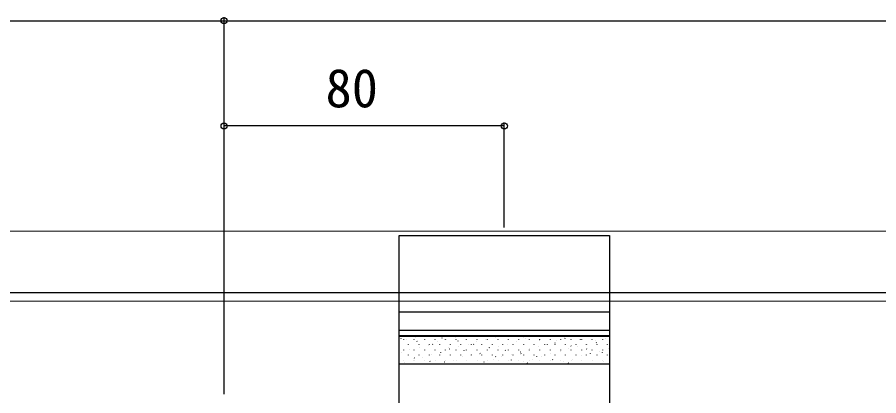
# Model space of a CAD drawing. Units: millimetres, scale not verified. Extents: x -875 to 875, y -1300 to 1292.
# Drawn here: x 345.9 to 591.9, y 951.3 to 1059.3 of the extents above; entities that cross this region are included whole.
import ezdxf
from ezdxf.enums import TextEntityAlignment as Align

# ---------------------------------------------------------------- set-up
doc = ezdxf.new("R2010")
doc.units = ezdxf.units.MM
doc.header["$LTSCALE"] = 8
doc.layers.add('0-4_YKK_12', color=2, linetype='Continuous', lineweight=18)
for name, color, linetype in [('0-5_YKK_13', 4, 'Continuous'), ('0-7_YKK_D', 6, 'Continuous'), ('0-9_YSS_K', 3, 'Continuous')]:
    doc.layers.add(name, color=color, linetype=linetype)
doc.styles.add('ＭＳ ゴシック', font='')
doc.styles.get('ＭＳ ゴシック').set_extended_font_data('MS Gothic')

msp = doc.modelspace()

# ---------------------------------------------------------------- linework, layer by layer
at = {"layer": '0-4_YKK_12'}
for p, q in [((224.848, 998.253), (826.228, 998.253)), ((700, 978.253), (-275, 978.253))]:
    msp.add_line(p, q, dxfattribs=at)
at = {"layer": '0-5_YKK_13'}
for p, q in [((455, 975.153), (515, 975.153)), ((455, 969.957), (515, 969.957)), ((455, 968.429), (515, 968.429)), ((455, 960.269), (455, 968.429)), ((455, 968.242), (515, 968.242)), ((455.575, 967.636), (455.52, 967.72)), ((456.299, 967.345), (456.299, 967.395)), ((457.083, 967.235), (457.079, 967.245)), ((459.289, 967.345), (459.289, 967.395)), ((459.712, 967.834), (459.708, 967.843)), ((462.279, 967.345), (462.279, 967.395)), ((465.269, 967.345), (465.269, 967.395)), ((467.305, 967.672), (467.25, 967.756)), ((468.259, 967.345), (468.259, 967.395)), ((468.419, 967.312), (468.416, 967.321)), ((471.048, 967.911), (471.045, 967.92)), ((471.249, 967.345), (471.249, 967.395)), ((471.808, 966.788), (471.753, 966.871)), ((474.239, 967.345), (474.239, 967.395)), ((477.229, 967.345), (477.229, 967.395)), ((479.756, 967.388), (479.753, 967.398)), ((480.219, 967.345), (480.219, 967.395)), ((482.385, 967.987), (482.382, 967.997)), ((483.209, 967.345), (483.209, 967.395)), ((486.199, 967.345), (486.199, 967.395)), ((489.189, 967.345), (489.189, 967.395)), ((490.56, 968.053), (490.505, 968.136)), ((491.093, 967.465), (491.089, 967.475)), ((492.179, 967.345), (492.179, 967.395)), ((493.722, 968.064), (493.718, 968.073)), ((495.063, 967.168), (495.008, 967.252)), ((495.169, 967.345), (495.169, 967.395)), ((498.159, 967.345), (498.159, 967.395)), ((499.817, 966.896), (499.814, 966.905)), ((501.149, 967.345), (501.149, 967.395)), ((502.29, 968.089), (502.234, 968.172)), ((502.429, 967.542), (502.426, 967.551)), ((504.139, 967.345), (504.139, 967.395)), ((505.058, 968.141), (505.055, 968.15)), ((506.793, 967.204), (506.738, 967.288)), ((507.129, 967.345), (507.129, 967.395)), ((510.119, 967.345), (510.119, 967.395)), ((511.154, 966.972), (511.151, 966.982)), ((513.109, 967.345), (513.109, 967.395)), ((513.766, 967.618), (513.763, 967.628)), ((457.674, 965.92), (457.674, 965.97)), ((458.071, 964.445), (458.067, 964.454)), ((460.079, 966.752), (460.023, 966.835)), ((460.664, 965.92), (460.664, 965.97)), ((460.683, 965.091), (460.68, 965.1)), ((463.312, 965.69), (463.309, 965.699)), ((463.654, 965.92), (463.654, 965.97)), ((464.582, 965.867), (464.527, 965.951)), ((465.807, 966.666), (465.804, 966.675)), ((466.644, 965.92), (466.644, 965.97)), ((469.085, 964.983), (469.03, 965.066)), ((469.407, 964.522), (469.404, 964.531)), ((469.634, 965.92), (469.634, 965.97)), ((472.02, 965.168), (472.016, 965.177)), ((472.624, 965.92), (472.624, 965.97)), ((474.649, 965.767), (474.645, 965.776)), ((475.614, 965.92), (475.614, 965.97)), ((476.311, 965.903), (476.256, 965.987)), ((477.144, 966.742), (477.141, 966.752)), ((478.604, 965.92), (478.604, 965.97)), ((480.744, 964.598), (480.741, 964.608)), ((480.815, 965.019), (480.759, 965.102)), ((481.594, 965.92), (481.594, 965.97)), ((483.356, 965.244), (483.353, 965.254)), ((484.584, 965.92), (484.584, 965.97)), ((485.985, 965.843), (485.982, 965.853)), ((487.574, 965.92), (487.574, 965.97)), ((488.481, 966.819), (488.477, 966.829)), ((490.564, 965.92), (490.564, 965.97)), ((492.081, 964.675), (492.077, 964.684)), ((493.554, 965.92), (493.554, 965.97)), ((494.693, 965.321), (494.69, 965.33)), ((496.544, 965.92), (496.544, 965.97)), ((497.322, 965.92), (497.319, 965.929)), ((499.566, 966.284), (499.511, 966.367)), ((499.534, 965.92), (499.534, 965.97)), ((502.524, 965.92), (502.524, 965.97)), ((503.417, 964.752), (503.414, 964.761)), ((504.07, 965.399), (504.014, 965.483)), ((505.514, 965.92), (505.514, 965.97)), ((506.03, 965.398), (506.026, 965.407)), ((508.504, 965.92), (508.504, 965.97)), ((508.573, 964.515), (508.518, 964.598)), ((508.659, 965.996), (508.655, 966.006)), ((511.296, 966.32), (511.241, 966.403)), ((511.494, 965.92), (511.494, 965.97)), ((514.484, 965.92), (514.484, 965.97)), ((514.754, 964.828), (514.751, 964.838)), ((455.575, 963.469), (455.572, 963.478)), ((456.299, 964.305), (456.299, 964.355)), ((457.674, 962.88), (457.674, 962.93)), ((459.34, 961.949), (459.284, 962.032)), ((459.289, 964.305), (459.289, 964.355)), ((460.664, 962.88), (460.664, 962.93)), ((461.671, 962.301), (461.668, 962.31)), ((462.279, 964.305), (462.279, 964.355)), ((463.654, 962.88), (463.654, 962.93)), ((464.283, 962.947), (464.28, 962.956)), ((465.269, 964.305), (465.269, 964.355)), ((466.644, 962.88), (466.644, 962.93)), ((466.912, 963.546), (466.909, 963.555)), ((468.259, 964.305), (468.259, 964.355)), ((469.634, 962.88), (469.634, 962.93)), ((471.249, 964.305), (471.249, 964.355)), ((472.624, 962.88), (472.624, 962.93)), ((473.008, 962.377), (473.004, 962.387)), ((473.588, 964.098), (473.533, 964.182)), ((474.239, 964.305), (474.239, 964.355)), ((475.614, 962.88), (475.614, 962.93)), ((475.62, 963.023), (475.617, 963.033)), ((477.229, 964.305), (477.229, 964.355)), ((478.091, 963.214), (478.036, 963.297)), ((478.249, 963.622), (478.245, 963.632)), ((478.604, 962.88), (478.604, 962.93)), ((480.219, 964.305), (480.219, 964.355)), ((481.594, 962.88), (481.594, 962.93)), ((482.595, 962.33), (482.539, 962.413)), ((483.209, 964.305), (483.209, 964.355)), ((484.344, 962.454), (484.341, 962.463)), ((484.584, 962.88), (484.584, 962.93)), ((485.318, 964.134), (485.263, 964.218)), ((486.199, 964.305), (486.199, 964.355)), ((486.957, 963.1), (486.953, 963.109)), ((487.574, 962.88), (487.574, 962.93)), ((489.189, 964.305), (489.189, 964.355)), ((489.585, 963.699), (489.582, 963.708)), ((489.821, 963.25), (489.766, 963.333)), ((490.564, 962.88), (490.564, 962.93)), ((492.179, 964.305), (492.179, 964.355)), ((493.554, 962.88), (493.554, 962.93)), ((494.324, 962.366), (494.269, 962.449)), ((495.169, 964.305), (495.169, 964.355)), ((495.681, 962.531), (495.678, 962.54)), ((496.544, 962.88), (496.544, 962.93)), ((498.159, 964.305), (498.159, 964.355)), ((498.293, 963.177), (498.29, 963.186)), ((499.534, 962.88), (499.534, 962.93)), ((500.922, 963.776), (500.919, 963.785)), ((501.149, 964.305), (501.149, 964.355)), ((502.524, 962.88), (502.524, 962.93)), ((504.139, 964.305), (504.139, 964.355)), ((505.514, 962.88), (505.514, 962.93)), ((507.018, 962.607), (507.014, 962.617)), ((507.129, 964.305), (507.129, 964.355)), ((508.504, 962.88), (508.504, 962.93)), ((509.63, 963.253), (509.627, 963.263)), ((510.119, 964.305), (510.119, 964.355)), ((511.494, 962.88), (511.494, 962.93)), ((512.259, 963.852), (512.255, 963.862)), ((513.076, 963.63), (513.021, 963.714)), ((513.109, 964.305), (513.109, 964.355)), ((514.484, 962.88), (514.484, 962.93)), ((456.299, 961.265), (456.299, 961.315)), ((456.547, 960.726), (456.543, 960.735)), ((459.176, 961.325), (459.172, 961.334)), ((459.289, 961.265), (459.289, 961.315)), ((462.279, 961.265), (462.279, 961.315)), ((463.843, 961.065), (463.788, 961.148)), ((465.269, 961.265), (465.269, 961.315)), ((467.883, 960.803), (467.88, 960.812)), ((468.259, 961.265), (468.259, 961.315)), ((470.512, 961.401), (470.509, 961.411)), ((471.249, 961.265), (471.249, 961.315)), ((474.239, 961.265), (474.239, 961.315)), ((477.229, 961.265), (477.229, 961.315)), ((479.22, 960.879), (479.217, 960.889)), ((480.219, 961.265), (480.219, 961.315)), ((481.849, 961.478), (481.846, 961.488)), ((483.209, 961.265), (483.209, 961.315)), ((486.199, 961.265), (486.199, 961.315)), ((487.098, 961.445), (487.043, 961.529)), ((487.945, 960.31), (487.941, 960.319)), ((489.189, 961.265), (489.189, 961.315)), ((490.557, 960.956), (490.553, 960.965)), ((491.601, 960.561), (491.546, 960.644)), ((492.179, 961.265), (492.179, 961.315)), ((493.186, 961.555), (493.182, 961.564)), ((495.169, 961.265), (495.169, 961.315)), ((498.159, 961.265), (498.159, 961.315)), ((498.827, 961.481), (498.772, 961.565)), ((499.281, 960.387), (499.278, 960.396)), ((501.149, 961.265), (501.149, 961.315)), ((501.893, 961.033), (501.89, 961.042)), ((503.331, 960.597), (503.275, 960.68)), ((504.139, 961.265), (504.139, 961.315)), ((504.522, 961.631), (504.519, 961.641)), ((507.129, 961.265), (507.129, 961.315)), ((510.119, 961.265), (510.119, 961.315)), ((510.618, 960.463), (510.615, 960.473)), ((513.109, 961.265), (513.109, 961.315)), ((513.23, 961.109), (513.227, 961.119))]:
    msp.add_line(p, q, dxfattribs=at)
msp.add_lwpolyline([(515, 996.953), (515, 799.553), (455, 799.553), (455, 996.953)], close=True, dxfattribs=at)
msp.add_lwpolyline([(515, 968.429), (515, 960.269), (455, 960.269)], dxfattribs=at)
at = {"layer": '0-7_YKK_D'}
for p, q in [((55, 1058.253), (405, 1058.253)), ((405, 951.753), (405, 1059.253)), ((405, 951.753), (405, 1059.253)), ((405, 1058.253), (705, 1058.253)), ((405, 951.753), (405, 1029.253)), ((485, 999.253), (485, 1029.253)), ((485, 1028.253), (405, 1028.253))]:
    msp.add_line(p, q, dxfattribs=at)
for centre in [(405, 1058.253), (405, 1058.253), (405, 1028.253), (485, 1028.253)]:
    msp.add_circle(centre, 0.875, dxfattribs=at)
at = {"layer": '0-9_YSS_K'}
msp.add_line((-277.5, 980.753), (826.228, 980.753), dxfattribs=at)

# ---------------------------------------------------------------- texts
at = {"layer": '0-7_YKK_D', "style": 'ＭＳ ゴシック'}
msp.add_text('80', height=11, dxfattribs=at).set_placement((433.963, 1030.253), align=Align.BOTTOM_LEFT)

doc.saveas('drawing.dxf')
